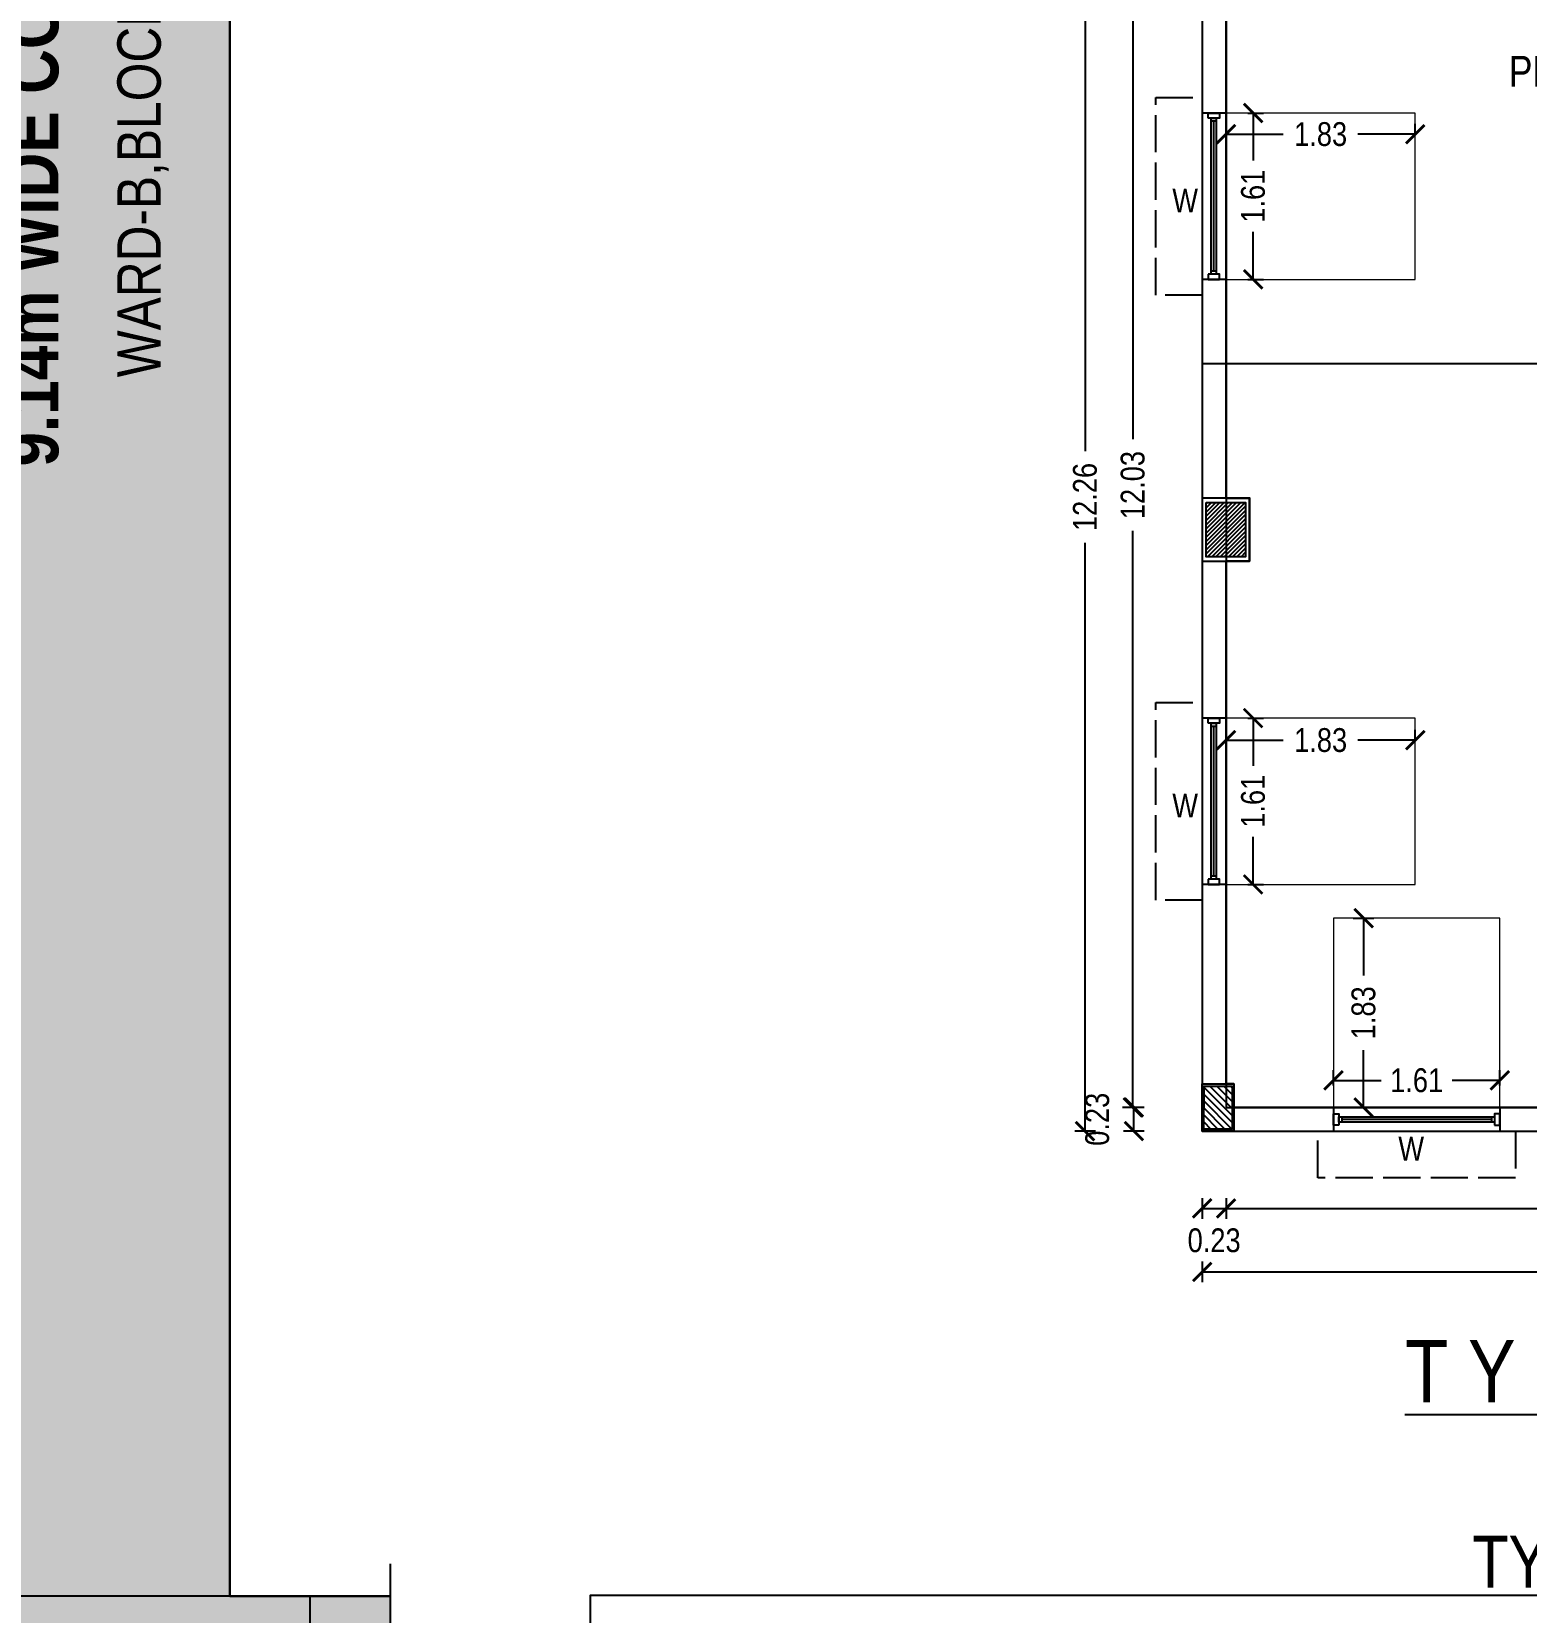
# Model space of a CAD drawing. Header units: metres. Extents: x 144 to 1259, y -1474 to -210.
# Drawn here: x 1160.82 to 1175.28, y -1186.98 to -1171.69 of the extents above; entities that cross this region are included whole.
import ezdxf

# ---------------------------------------------------------------- set-up
doc = ezdxf.new("R2010")
doc.units = ezdxf.units.M
doc.linetypes.add('ACAD_ISO02W100', pattern=[15, 12, -3])
for name, color, linetype in [('BLK_1_FLR_1_AC_ROOM', 2, 'Continuous'), ('BLK_1_FLR_1_BLT_UP_AREA', 1, 'Continuous'), ('BLK_1_FLR_1_CARPET_AREA', 10, 'Continuous'), ('BLK_1_FLR_3_BATH_HT', 205, 'Continuous'), ('ROAD_WIDTH', 2, 'Continuous')]:
    doc.layers.add(name, color=color, linetype=linetype)
for name, color, linetype, lineweight in [('BLK_1_FLR_1_ACROOM_1_LIGHT_VENTILATION_3', 232, 'Continuous', 0), ('BLK_1_FLR_1_ACROOM_1_LIGHT_VENTILATION_4', 232, 'Continuous', 0), ('BLK_1_FLR_1_ACROOM_1_LIGHT_VENTILATION_5', 232, 'Continuous', 0)]:
    doc.layers.add(name, color=color, linetype=linetype, lineweight=lineweight)
doc.styles.add('ATT', font='swissck.ttf', dxfattribs={"height": 12})
doc.styles.add('R1', font='swisscb.ttf')
doc.styles.get("Standard").update_dxf_attribs({"font": 'swissck.ttf'})
doc.styles.add('STYLE1', font='swissck.ttf', dxfattribs={"height": 0.23})
doc.dimstyles.get("Standard").update_dxf_attribs({"dimtxt": 0.23, "dimasz": 0.18, "dimexe": 0.1, "dimexo": 0, "dimgap": 0.09, "dimtad": 0, "dimzin": 0, "dimdsep": 46, "dimtxsty": 'STYLE1', "dimblk": 'ARCHTICK', "dimcen": 0.09, "dimadec": 0, "dimazin": 0, "dimtfac": 1, "dimtofl": 0, "dimtmove": 2, "dimatfit": 3, "dimfxl": 0, "dimtolj": 1, "dimtzin": 0, "dimarcsym": 0})

# ---------------------------------------------------------------- blocks, each defined once
blk = doc.blocks.new('_ArchTick')
at = {"color": 0, "const_width": 0.15}
blk.add_lwpolyline([(-0.5, -0.5), (0.5, 0.5)], dxfattribs=at)
blk = doc.blocks.new('*D155')
at = {"color": 0, "lineweight": -2}
for p, q in [((1172.143227376866, -1182.970379205799), (1172.143227376866, -1183.170379205799)), ((1172.143227376866, -1183.070379205799), (1172.373227376866, -1183.070379205799)), ((1172.373227376866, -1182.970379205799), (1172.373227376866, -1183.170379205799))]:
    blk.add_line(p, q, dxfattribs=at)
at = {"layer": 'Defpoints', "color": 0}
for p in [(1172.373227376866, -1182.093109472794), (1172.143227376866, -1182.323079381135), (1172.373227376866, -1183.070379205799)]:
    blk.add_point(p, dxfattribs=at)
at = {"color": 0, "lineweight": -2, "xscale": 0.18, "yscale": 0.18, "zscale": 0.18, "rotation": 180}
blk.add_blockref('_ArchTick', (1172.143227376866, -1183.070379205799), dxfattribs=at)
at = {"color": 0, "lineweight": -2, "xscale": 0.18, "yscale": 0.18, "zscale": 0.18}
blk.add_blockref('_ArchTick', (1172.373227376866, -1183.070379205799), dxfattribs=at)
at = {"color": 0, "insert": (1172.258227376866, -1183.380163903569), "char_height": 0.23, "attachment_point": 5, "style": 'STYLE1'}
blk.add_mtext('\\A1;0.23', dxfattribs=at)
blk = doc.blocks.new('*D173')
at = {"color": 0, "lineweight": -2}
for p, q in [((1172.373227376866, -1182.970407014918), (1172.373227376866, -1183.170407014918)), ((1172.373227376866, -1183.070407014918), (1176.946413091152, -1183.070407014918)), ((1182.406027376866, -1183.070407014918), (1177.83284166258, -1183.070407014918)), ((1182.406027376866, -1182.970407014918), (1182.406027376866, -1183.170407014918))]:
    blk.add_line(p, q, dxfattribs=at)
at = {"layer": 'Defpoints', "color": 0}
for p in [(1172.373227376866, -1182.093137281912), (1182.406027376866, -1182.094449992102), (1172.373227376866, -1183.070407014918)]:
    blk.add_point(p, dxfattribs=at)
at = {"color": 0, "lineweight": -2, "xscale": 0.18, "yscale": 0.18, "zscale": 0.18, "rotation": 180}
blk.add_blockref('_ArchTick', (1172.373227376866, -1183.070407014918), dxfattribs=at)
at = {"color": 0, "lineweight": -2, "xscale": 0.18, "yscale": 0.18, "zscale": 0.18}
blk.add_blockref('_ArchTick', (1182.406027376866, -1183.070407014918), dxfattribs=at)
at = {"color": 0, "insert": (1177.389627376866, -1183.070407014918), "char_height": 0.23, "attachment_point": 5, "style": 'STYLE1'}
blk.add_mtext('\\A1;10.03', dxfattribs=at)
blk = doc.blocks.new('*D157')
at = {"color": 0, "lineweight": -2}
for p, q in [((1172.143227142054, -1183.584740888689), (1172.143227142054, -1183.784740888689)), ((1172.143227142054, -1183.684740888689), (1178.561730388807, -1183.684740888689)), ((1185.863227142053, -1183.684740888689), (1179.444723895301, -1183.684740888689)), ((1185.863227142053, -1183.584740888689), (1185.863227142053, -1183.784740888689))]:
    blk.add_line(p, q, dxfattribs=at)
at = {"layer": 'Defpoints', "color": 0}
for p in [(1172.143227142054, -1182.325909291584), (1185.863227142053, -1182.327704441871), (1185.863227142053, -1183.684740888689)]:
    blk.add_point(p, dxfattribs=at)
at = {"color": 0, "lineweight": -2, "xscale": 0.18, "yscale": 0.18, "zscale": 0.18, "rotation": 180}
blk.add_blockref('_ArchTick', (1172.143227142054, -1183.684740888689), dxfattribs=at)
at = {"color": 0, "lineweight": -2, "xscale": 0.18, "yscale": 0.18, "zscale": 0.18}
blk.add_blockref('_ArchTick', (1185.863227142053, -1183.684740888689), dxfattribs=at)
at = {"color": 0, "insert": (1179.003227142054, -1183.684740888689), "char_height": 0.23, "attachment_point": 5, "style": 'STYLE1'}
blk.add_mtext('\\A1;13.72', dxfattribs=at)
blk = doc.blocks.new('*D174')
at = {"color": 0, "lineweight": -2}
for p, q in [((1171.571587165133, -1170.059771444218), (1171.371587165133, -1170.059771444218)), ((1171.471587165133, -1170.059771444218), (1171.471587165133, -1175.633911388646)), ((1171.471587165133, -1182.094479904503), (1171.471587165133, -1176.520339960075)), ((1171.571587165133, -1182.094479904503), (1171.371587165133, -1182.094479904503))]:
    blk.add_line(p, q, dxfattribs=at)
at = {"layer": 'Defpoints', "color": 0}
for p in [(1171.471587165133, -1170.059771444218), (1172.619549855033, -1170.059771444218), (1172.609175282515, -1182.094479904503)]:
    blk.add_point(p, dxfattribs=at)
at = {"color": 0, "lineweight": -2, "xscale": 0.18, "yscale": 0.18, "zscale": 0.18}
for p, rotation in [((1171.471587165133, -1170.059771444218), 90), ((1171.471587165133, -1182.094479904503), 270)]:
    blk.add_blockref('_ArchTick', p, dxfattribs=dict(at, rotation=rotation))
at = {"color": 0, "insert": (1171.471587165132, -1176.07712567436), "char_height": 0.23, "attachment_point": 5, "rotation": 90, "style": 'STYLE1'}
blk.add_mtext('\\A1;12.03', dxfattribs=at)
blk = doc.blocks.new('*D158')
at = {"color": 0, "lineweight": -2}
for p, q in [((1171.581961737652, -1182.094479904503), (1171.381961737652, -1182.094479904503)), ((1171.481961737652, -1182.323170767587), (1171.481961737652, -1182.094479904503)), ((1171.581961737652, -1182.323170767587), (1171.381961737652, -1182.323170767587))]:
    blk.add_line(p, q, dxfattribs=at)
at = {"layer": 'Defpoints', "color": 0}
for p in [(1171.481961737652, -1182.094479904503), (1172.84170713514, -1182.094479904503), (1172.841677041513, -1182.323170767587)]:
    blk.add_point(p, dxfattribs=at)
at = {"color": 0, "lineweight": -2, "xscale": 0.18, "yscale": 0.18, "zscale": 0.18}
for p, rotation in [((1171.481961737652, -1182.094479904503), 90), ((1171.481961737652, -1182.323170767587), 270)]:
    blk.add_blockref('_ArchTick', p, dxfattribs=dict(at, rotation=rotation))
at = {"color": 0, "insert": (1171.128750698691, -1182.208825336045), "char_height": 0.23, "attachment_point": 5, "rotation": 90, "style": 'STYLE1'}
blk.add_mtext('\\A1;0.23', dxfattribs=at)
blk = doc.blocks.new('*D159')
at = {"color": 0, "lineweight": -2}
for p, q in [((1171.109819908587, -1170.059771444218), (1170.909819908587, -1170.059771444218)), ((1171.009819908587, -1170.059771444218), (1171.009819908587, -1175.749359440594)), ((1171.009819908587, -1182.324479904503), (1171.009819908587, -1176.634891908127)), ((1171.109819908587, -1182.324479904503), (1170.909819908587, -1182.324479904503))]:
    blk.add_line(p, q, dxfattribs=at)
at = {"layer": 'Defpoints', "color": 0}
for p in [(1171.009819908587, -1170.059771444218), (1172.619549855033, -1170.059771444218), (1172.61847869942, -1182.324479904503)]:
    blk.add_point(p, dxfattribs=at)
at = {"color": 0, "lineweight": -2, "xscale": 0.18, "yscale": 0.18, "zscale": 0.18}
for p, rotation in [((1171.009819908587, -1170.059771444218), 90), ((1171.009819908587, -1182.324479904503), 270)]:
    blk.add_blockref('_ArchTick', p, dxfattribs=dict(at, rotation=rotation))
at = {"color": 0, "insert": (1171.009819908586, -1176.192125674361), "char_height": 0.23, "attachment_point": 5, "rotation": 90, "style": 'STYLE1'}
blk.add_mtext('\\A1;12.26', dxfattribs=at)
blk = doc.blocks.new('*D191')
at = {"color": 0, "lineweight": -2}
for p, q in [((1182.880168762632, -1180.59321551076), (1183.080168762632, -1180.59321551076)), ((1182.980168762632, -1180.59321551076), (1182.980168762632, -1180.982144082184)), ((1182.980168762632, -1182.093215510752), (1182.980168762632, -1181.704286939327)), ((1182.971797216537, -1182.093215510752), (1183.080168762632, -1182.093215510752))]:
    blk.add_line(p, q, dxfattribs=at)
at = {"layer": 'Defpoints', "color": 0}
for p in [(1154.767420943654, -1180.59321551076), (1182.980168762632, -1180.59321551076), (1182.971797216537, -1182.093215510752)]:
    blk.add_point(p, dxfattribs=at)
at = {"color": 0, "lineweight": -2, "xscale": 0.18, "yscale": 0.18, "zscale": 0.18}
for p, rotation in [((1182.980168762632, -1180.59321551076), 90), ((1182.980168762632, -1182.093215510752), 270)]:
    blk.add_blockref('_ArchTick', p, dxfattribs=dict(at, rotation=rotation))
at = {"color": 0, "insert": (1182.980168762632, -1181.343215510756), "char_height": 0.23, "attachment_point": 5, "rotation": 90, "style": 'STYLE1'}
blk.add_mtext('\\A1;1.50', dxfattribs=at)
blk = doc.blocks.new('*D199')
at = {"color": 0, "lineweight": -2}
for p, q in [((1229.995193118205, -1180.593215510751), (1230.195193118205, -1180.593215510751)), ((1230.095193118205, -1180.593215510751), (1230.095193118205, -1180.982144082179)), ((1230.095193118205, -1182.093215510751), (1230.095193118205, -1181.704286939322)), ((1230.086821572109, -1182.093215510751), (1230.195193118205, -1182.093215510751))]:
    blk.add_line(p, q, dxfattribs=at)
at = {"layer": 'Defpoints', "color": 0}
for p in [(1154.767420943654, -1180.593215510751), (1230.095193118205, -1180.593215510751), (1230.086821572109, -1182.093215510751)]:
    blk.add_point(p, dxfattribs=at)
at = {"color": 0, "lineweight": -2, "xscale": 0.18, "yscale": 0.18, "zscale": 0.18}
for p, rotation in [((1230.095193118205, -1180.593215510751), 90), ((1230.095193118205, -1182.093215510751), 270)]:
    blk.add_blockref('_ArchTick', p, dxfattribs=dict(at, rotation=rotation))
at = {"color": 0, "insert": (1230.095193118205, -1181.343215510751), "char_height": 0.23, "attachment_point": 5, "rotation": 90, "style": 'STYLE1'}
blk.add_mtext('\\A1;1.50', dxfattribs=at)
blk = doc.blocks.new('*D232')
at = {"layer": 'BLK_1_FLR_1_ACROOM_1_LIGHT_VENTILATION_3', "color": 0, "lineweight": -2}
for p, q in [((1173.412864478678, -1181.883474272281), (1173.412864478678, -1181.732713656723)), ((1175.02080717735, -1181.883474272281), (1175.02080717735, -1181.732713656723)), ((1173.412864478678, -1181.832713656723), (1173.873089074767, -1181.832713656723)), ((1175.02080717735, -1181.832713656723), (1174.560582581261, -1181.832713656723))]:
    blk.add_line(p, q, dxfattribs=at)
at = {"layer": 'Defpoints', "color": 0}
for p in [(1173.412864478678, -1181.832713656723), (1173.412864478678, -1181.883474272281), (1175.02080717735, -1181.883474272281)]:
    blk.add_point(p, dxfattribs=at)
at = {"layer": 'BLK_1_FLR_1_ACROOM_1_LIGHT_VENTILATION_3', "color": 0, "lineweight": -2, "xscale": 0.18, "yscale": 0.18, "zscale": 0.18, "rotation": 180}
blk.add_blockref('_ArchTick', (1173.412864478678, -1181.832713656723), dxfattribs=at)
at = {"layer": 'BLK_1_FLR_1_ACROOM_1_LIGHT_VENTILATION_3', "color": 0, "lineweight": -2, "xscale": 0.18, "yscale": 0.18, "zscale": 0.18}
blk.add_blockref('_ArchTick', (1175.02080717735, -1181.832713656723), dxfattribs=at)
at = {"layer": 'BLK_1_FLR_1_ACROOM_1_LIGHT_VENTILATION_3', "color": 0, "insert": (1174.216835828014, -1181.832713656723), "char_height": 0.23, "attachment_point": 5, "style": 'STYLE1'}
blk.add_mtext('\\A1;1.61', dxfattribs=at)
blk = doc.blocks.new('*D233')
at = {"layer": 'BLK_1_FLR_1_ACROOM_1_LIGHT_VENTILATION_3', "color": 0, "lineweight": -2}
for p, q in [((1173.603196311938, -1180.264482967896), (1173.803196311938, -1180.264482967896)), ((1173.703196311938, -1180.264482967896), (1173.703196311938, -1180.818262188671)), ((1173.703196311938, -1182.094482967888), (1173.703196311938, -1181.540703747113)), ((1173.603196311938, -1182.094482967888), (1173.803196311938, -1182.094482967888))]:
    blk.add_line(p, q, dxfattribs=at)
at = {"layer": 'Defpoints', "color": 0}
for p in [(1173.537161696694, -1180.264482967896), (1173.703196311938, -1180.264482967896), (1173.537165475231, -1182.094482967888)]:
    blk.add_point(p, dxfattribs=at)
at = {"layer": 'BLK_1_FLR_1_ACROOM_1_LIGHT_VENTILATION_3', "color": 0, "lineweight": -2, "xscale": 0.18, "yscale": 0.18, "zscale": 0.18}
for p, rotation in [((1173.703196311938, -1180.264482967896), 90), ((1173.703196311938, -1182.094482967888), 270)]:
    blk.add_blockref('_ArchTick', p, dxfattribs=dict(at, rotation=rotation))
at = {"layer": 'BLK_1_FLR_1_ACROOM_1_LIGHT_VENTILATION_3', "color": 0, "insert": (1173.703196311938, -1181.179482967892), "char_height": 0.23, "attachment_point": 5, "rotation": 90, "style": 'STYLE1'}
blk.add_mtext('\\A1;1.83', dxfattribs=at)
blk = doc.blocks.new('*D234')
at = {"layer": 'BLK_1_FLR_1_ACROOM_1_LIGHT_VENTILATION_4', "color": 0, "lineweight": -2}
for p, q in [((1172.584233009088, -1178.330036915532), (1172.734993624646, -1178.330036915532)), ((1172.634993624646, -1178.330036915532), (1172.634993624646, -1178.790261511621)), ((1172.634993624646, -1179.937979614203), (1172.634993624646, -1179.477755018114)), ((1172.584233009088, -1179.937979614203), (1172.734993624646, -1179.937979614203))]:
    blk.add_line(p, q, dxfattribs=at)
at = {"layer": 'Defpoints', "color": 0}
for p in [(1172.584233009088, -1178.330036915532), (1172.634993624646, -1178.330036915532), (1172.584233009088, -1179.937979614203)]:
    blk.add_point(p, dxfattribs=at)
at = {"layer": 'BLK_1_FLR_1_ACROOM_1_LIGHT_VENTILATION_4', "color": 0, "lineweight": -2, "xscale": 0.18, "yscale": 0.18, "zscale": 0.18}
for p, rotation in [((1172.634993624646, -1178.330036915532), 90), ((1172.634993624646, -1179.937979614203), 270)]:
    blk.add_blockref('_ArchTick', p, dxfattribs=dict(at, rotation=rotation))
at = {"layer": 'BLK_1_FLR_1_ACROOM_1_LIGHT_VENTILATION_4', "color": 0, "insert": (1172.634993624646, -1179.134008264868), "char_height": 0.23, "attachment_point": 5, "rotation": 90, "style": 'STYLE1'}
blk.add_mtext('\\A1;1.61', dxfattribs=at)
blk = doc.blocks.new('*D235')
at = {"layer": 'BLK_1_FLR_1_ACROOM_1_LIGHT_VENTILATION_4', "color": 0, "lineweight": -2}
for p, q in [((1172.373227376866, -1178.546717491165), (1172.373227376866, -1178.443708194455)), ((1174.203224504217, -1178.546713712634), (1174.203224504217, -1178.443708194455)), ((1172.373227376866, -1178.543708194455), (1172.927005161321, -1178.543708194455)), ((1174.203224504217, -1178.543708194455), (1173.649446719762, -1178.543708194455))]:
    blk.add_line(p, q, dxfattribs=at)
at = {"layer": 'Defpoints', "color": 0}
for p in [(1172.373227376866, -1178.546717491165), (1174.203224504217, -1178.543708194455), (1174.203224504217, -1178.546713712634)]:
    blk.add_point(p, dxfattribs=at)
at = {"layer": 'BLK_1_FLR_1_ACROOM_1_LIGHT_VENTILATION_4', "color": 0, "lineweight": -2, "xscale": 0.18, "yscale": 0.18, "zscale": 0.18, "rotation": 180}
blk.add_blockref('_ArchTick', (1172.373227376866, -1178.543708194455), dxfattribs=at)
at = {"layer": 'BLK_1_FLR_1_ACROOM_1_LIGHT_VENTILATION_4', "color": 0, "lineweight": -2, "xscale": 0.18, "yscale": 0.18, "zscale": 0.18}
blk.add_blockref('_ArchTick', (1174.203224504217, -1178.543708194455), dxfattribs=at)
at = {"layer": 'BLK_1_FLR_1_ACROOM_1_LIGHT_VENTILATION_4', "color": 0, "insert": (1173.288225940541, -1178.543708194455), "char_height": 0.23, "attachment_point": 5, "style": 'STYLE1'}
blk.add_mtext('\\A1;1.83', dxfattribs=at)
blk = doc.blocks.new('*D236')
at = {"layer": 'BLK_1_FLR_1_ACROOM_1_LIGHT_VENTILATION_5', "color": 0, "lineweight": -2}
for p, q in [((1172.584233009088, -1172.479909201443), (1172.734993624647, -1172.479909201443)), ((1172.634993624647, -1172.479909201443), (1172.634993624647, -1172.940133797533)), ((1172.634993624647, -1174.087851900116), (1172.634993624647, -1173.627627304026)), ((1172.584233009088, -1174.087851900116), (1172.734993624647, -1174.087851900116))]:
    blk.add_line(p, q, dxfattribs=at)
at = {"layer": 'Defpoints', "color": 0}
for p in [(1172.584233009088, -1172.479909201443), (1172.634993624647, -1172.479909201443), (1172.584233009088, -1174.087851900116)]:
    blk.add_point(p, dxfattribs=at)
at = {"layer": 'BLK_1_FLR_1_ACROOM_1_LIGHT_VENTILATION_5', "color": 0, "lineweight": -2, "xscale": 0.18, "yscale": 0.18, "zscale": 0.18}
for p, rotation in [((1172.634993624647, -1172.479909201443), 90), ((1172.634993624647, -1174.087851900116), 270)]:
    blk.add_blockref('_ArchTick', p, dxfattribs=dict(at, rotation=rotation))
at = {"layer": 'BLK_1_FLR_1_ACROOM_1_LIGHT_VENTILATION_5', "color": 0, "insert": (1172.634993624647, -1173.283880550779), "char_height": 0.23, "attachment_point": 5, "rotation": 90, "style": 'STYLE1'}
blk.add_mtext('\\A1;1.61', dxfattribs=at)
blk = doc.blocks.new('*D237')
at = {"layer": 'BLK_1_FLR_1_ACROOM_1_LIGHT_VENTILATION_4', "color": 0, "lineweight": -2}
for p, q in [((1172.373227376866, -1178.443708194429), (1172.373227376866, -1178.64370819443)), ((1174.20323658341, -1178.546713712609), (1174.20323658341, -1178.44370819443)), ((1172.373227376866, -1178.54370819443), (1172.927011200918, -1178.54370819443)), ((1174.20323658341, -1178.54370819443), (1173.649452759359, -1178.54370819443))]:
    blk.add_line(p, q, dxfattribs=at)
at = {"layer": 'Defpoints', "color": 0}
for p in [(1172.373227376866, -1172.696589777077), (1174.20323658341, -1178.54370819443), (1174.20323658341, -1178.546713712609)]:
    blk.add_point(p, dxfattribs=at)
at = {"layer": 'BLK_1_FLR_1_ACROOM_1_LIGHT_VENTILATION_4', "color": 0, "lineweight": -2, "xscale": 0.18, "yscale": 0.18, "zscale": 0.18, "rotation": 180}
blk.add_blockref('_ArchTick', (1172.373227376866, -1178.54370819443), dxfattribs=at)
at = {"layer": 'BLK_1_FLR_1_ACROOM_1_LIGHT_VENTILATION_4', "color": 0, "lineweight": -2, "xscale": 0.18, "yscale": 0.18, "zscale": 0.18}
blk.add_blockref('_ArchTick', (1174.20323658341, -1178.54370819443), dxfattribs=at)
at = {"layer": 'BLK_1_FLR_1_ACROOM_1_LIGHT_VENTILATION_4', "color": 0, "insert": (1173.288231980138, -1178.54370819443), "char_height": 0.23, "attachment_point": 5, "style": 'STYLE1'}
blk.add_mtext('\\A1;1.83', dxfattribs=at)
blk = doc.blocks.new('*D238')
at = {"layer": 'BLK_1_FLR_1_ACROOM_1_LIGHT_VENTILATION_5', "color": 0, "lineweight": -2}
for p, q in [((1172.373227376866, -1172.696589777077), (1172.373227376866, -1172.584905728149)), ((1172.373227376866, -1172.684905728149), (1172.92700516132, -1172.684905728149)), ((1174.203224504217, -1172.684905728149), (1173.649446719762, -1172.684905728149)), ((1174.203224504217, -1172.696585998546), (1174.203224504217, -1172.584905728149))]:
    blk.add_line(p, q, dxfattribs=at)
at = {"layer": 'Defpoints', "color": 0}
for p in [(1172.373227376866, -1172.696589777077), (1174.203224504217, -1172.684905728149), (1174.203224504217, -1172.696585998546)]:
    blk.add_point(p, dxfattribs=at)
at = {"layer": 'BLK_1_FLR_1_ACROOM_1_LIGHT_VENTILATION_5', "color": 0, "lineweight": -2, "xscale": 0.18, "yscale": 0.18, "zscale": 0.18, "rotation": 180}
blk.add_blockref('_ArchTick', (1172.373227376866, -1172.684905728149), dxfattribs=at)
at = {"layer": 'BLK_1_FLR_1_ACROOM_1_LIGHT_VENTILATION_5', "color": 0, "lineweight": -2, "xscale": 0.18, "yscale": 0.18, "zscale": 0.18}
blk.add_blockref('_ArchTick', (1174.203224504217, -1172.684905728149), dxfattribs=at)
at = {"layer": 'BLK_1_FLR_1_ACROOM_1_LIGHT_VENTILATION_5', "color": 0, "insert": (1173.288225940541, -1172.684905728149), "char_height": 0.23, "attachment_point": 5, "style": 'STYLE1'}
blk.add_mtext('\\A1;1.83', dxfattribs=at)

msp = doc.modelspace()

# ---------------------------------------------------------------- hatches: boundary and pattern name
h = msp.add_hatch(color=2)
h.paths.add_polyline_path([(1162.740345305819, -1156.086791629363), (1161.235779262246, -1156.086791629363), (1161.077867336618, -1156.35993243393), (1161.077867336618, -1155.678859636308), (1160.96351713163, -1156.086791629363), (1159.182851103983, -1156.086791629363), (1159.182851103983, -1157.252907050471), (1159.182851103983, -1186.818380182689), (1154.343979960845, -1186.818380182689), (1154.343979960845, -1186.818470249346), (1154.115379960839, -1186.818470249346), (1154.115379960839, -1186.818507051946), (1148.114421044506, -1186.818507051945), (1148.115379960839, -1186.81847051719), (1148.115379960839, -1186.818470249346), (1147.886786990904, -1186.818470249346), (1147.886786990904, -1186.81838018269), (1143.418851103983, -1186.81838018269), (1143.418851103983, -1186.818507050471), (1142.418851103983, -1186.818507050471), (1140.412930898047, -1186.818507050471), (1140.412930898048, -1188.626494001121), (1140.892850889877, -1188.761023654048), (1140.091588775028, -1188.761023654048), (1140.412930898048, -1188.94680239008), (1140.412930898048, -1193.12827277828), (1164.290264085131, -1193.12827277828), (1164.290264085131, -1188.94680239008), (1163.968921962111, -1188.761023654048), (1164.770184076961, -1188.761023654048), (1164.290264085131, -1188.626494001121), (1164.290264085131, -1186.818507050471), (1162.740345305819, -1186.818507050471)], flags=16)
h.paths.add_polyline_path([(918.3882215108536, -1473.853352487944), (918.3882215108536, -909.5676382022302), (1218.388221510854, -909.5676382022302), (1218.388221510854, -1473.853352487944)], flags=9)
h.paths.add_polyline_path([(918.4062566907913, -1469.532892092238), (918.4062566907913, -912.3900349493813), (1218.406256690791, -912.3900349493813), (1218.406256690791, -1469.532892092238)], flags=9)
msp.add_hatch(color=2).paths.add_polyline_path([(1140.412930898048, -1193.12827277828), (1140.412930898048, -1188.94680239008), (1140.091588775028, -1188.761023654048), (1140.892850889877, -1188.761023654048), (1140.412930898048, -1188.626494001121), (1140.412930898048, -1186.818507050471), (1159.182851103983, -1186.81838018269), (1159.182851103983, -1156.086791629363), (1160.96351713163, -1156.086791629363), (1161.077867336618, -1155.678859636309), (1161.077867336618, -1156.35993243393), (1161.235779262246, -1156.086791629363), (1162.740345305819, -1156.086791629363), (1162.740345305819, -1186.818507050471), (1164.290264085131, -1186.818507050471), (1164.290264085131, -1188.626494001121), (1164.770184076961, -1188.761023654048), (1163.968921962111, -1188.761023654048), (1164.290264085131, -1188.94680239008), (1164.290264085131, -1193.12827277828)])
at = {"ltscale": 30}
h = msp.add_hatch(dxfattribs=at)
h.set_pattern_fill('ANSI31', color=256, scale=0.2286, style=0)
h.set_pattern_definition([(45, (-116.1413339913122, -1076.053770022159), (-0.0202055762724056, 0.0202055762724056), [])])
h.paths.add_polyline_path([(1172.181796064629, -1176.246456475305), (1172.561740048782, -1176.246456475305), (1172.561740048782, -1176.770220471472), (1172.181796064629, -1176.770220471472)])
h = msp.add_hatch(dxfattribs=at)
h.set_pattern_fill('ANSI31', color=256, scale=0.381, angle=360, style=0)
h.set_pattern_definition([(134.9999999999913, (2394.640003455032, -1006.691875928461), (0.0336759604540144, 0.0336759604540042), [])])
h.paths.add_polyline_path([(1172.433975601088, -1181.888206189819), (1172.161771328622, -1181.888206189819), (1172.16019980828, -1182.303132837425), (1172.433975601088, -1182.303132837425)])

# ---------------------------------------------------------------- linework, layer by layer
at = {"linetype": 'Continuous', "lineweight": -3}
for p, q in [((1172.373227376866, -1169.829771444218), (1172.373227376866, -1182.094479904503)), ((1172.143227376866, -1170.059771444218), (1172.143227376866, -1182.324479904503)), ((1172.373227376866, -1172.479909201443), (1172.143227376866, -1172.479909201443)), ((1172.279418702367, -1172.559871704705), (1172.229418703366, -1172.559881704181)), ((1172.254364667677, -1174.007862899143), (1172.254432823731, -1172.559876701619)), ((1172.373227376866, -1174.087851900115), (1172.143227376866, -1174.087851900115)), ((1172.279354687799, -1174.007857901401), (1172.229354688798, -1174.007867900877)), ((1172.373224056828, -1178.330036915531), (1172.143227376866, -1178.330036915531)), ((1172.279418702367, -1178.409999418793), (1172.229418703366, -1178.410009418269)), ((1172.254364667677, -1179.857990613231), (1172.254432823731, -1178.410004415707)), ((1172.279354687799, -1179.857985615488), (1172.229354688798, -1179.857995614965)), ((1172.373227376866, -1179.937979614203), (1172.143227376866, -1179.937979614203)), ((1173.412864448844, -1182.094479904503), (1173.412864448844, -1182.324479904503)), ((1173.492826952106, -1182.185903814106), (1173.492836951582, -1182.235903813107)), ((1174.940813148802, -1182.185967828674), (1174.940823148278, -1182.235967827674)), ((1175.020807147517, -1182.094479904503), (1175.020807147517, -1182.324479904503)), ((1174.940818146544, -1182.210957848796), (1173.49283194902, -1182.210889692742))]:
    msp.add_line(p, q, dxfattribs=at)
at = {"linetype": 'ByBlock', "ltscale": 30}
for p, q in [((1172.373227376866, -1182.094479904503), (1182.406027376866, -1182.094479904503)), ((1172.143227376866, -1182.324479904503), (1185.863227376866, -1182.324479904503))]:
    msp.add_line(p, q, dxfattribs=at)
for points in [[(1140.412930898048, -1193.12827277828), (1140.412930898048, -1188.94680239008), (1140.091588775028, -1188.761023654048), (1140.892850889877, -1188.761023654048), (1140.412930898048, -1188.626494001121), (1140.412930898048, -1186.818507050471), (1159.182851103983, -1186.81838018269), (1159.182851103983, -1156.086791629363), (1160.96351713163, -1156.086791629363), (1161.077867336618, -1155.678859636309), (1161.077867336618, -1156.35993243393), (1161.235779262246, -1156.086791629363), (1162.740345305819, -1156.086791629363), (1162.740345305819, -1186.818507050471), (1164.290264085131, -1186.818507050471), (1164.290264085131, -1188.626494001121), (1164.770184076961, -1188.761023654048), (1163.968921962111, -1188.761023654048), (1164.290264085131, -1188.94680239008), (1164.290264085131, -1193.12827277828)], [(1236.084916649403, -1198.498883290678), (1166.227264242333, -1198.498883290678), (1166.227264242333, -1186.8114525803), (1236.084916649403, -1186.8114525803)]]:
    msp.add_lwpolyline(points, close=True)
at = {"ltscale": 10}
msp.add_lwpolyline([(1164.290264085131, -1186.818507050471), (1162.740345305819, -1186.818507050471), (1162.740345305819, -1156.086791629363)], dxfattribs=at)
at = {"linetype": 'ACAD_ISO02W100', "ltscale": 0.03}
for points in [[(1172.143227376866, -1174.087851900116), (1172.143227376866, -1174.239562027751), (1171.693265379065, -1174.23963635835), (1171.693265379066, -1172.328270637496), (1172.143227376866, -1172.328131542964), (1172.143227376866, -1172.479909201443)], [(1172.143227376866, -1179.937979614203), (1172.143227376866, -1180.089689732322), (1171.693265379065, -1180.089764072437), (1171.693265379066, -1178.178398351584), (1172.143227376866, -1178.178259271556), (1172.143227376866, -1178.330036915531)], [(1175.020807147516, -1182.324441908443), (1175.172517265635, -1182.324441908443), (1175.17259160575, -1182.774441902304), (1173.261225884896, -1182.774441902303), (1173.261086804868, -1182.324526822776), (1173.412864448844, -1182.324479904503)]]:
    msp.add_lwpolyline(points, dxfattribs=at)
at = {"linetype": 'Continuous', "lineweight": -3}
for points in [[(1172.19941270428, -1172.529887704467), (1172.199402704805, -1172.479887705467), (1172.309402702605, -1172.479865706618), (1172.309412702081, -1172.529865705618)], [(1172.279360687484, -1174.0378579008), (1172.229360688485, -1174.037867900277), (1172.22941270368, -1172.529881704781), (1172.279412702681, -1172.529871705304)], [(1172.199360689084, -1174.037873899963), (1172.199370688561, -1174.087873898963), (1172.309370686361, -1174.087851900114), (1172.309360686885, -1174.037851901115)], [(1172.19941270428, -1178.380015418555), (1172.199402704805, -1178.330015419555), (1172.309402702605, -1178.329993420706), (1172.309412702081, -1178.379993419706)], [(1172.279360687484, -1179.887985614888), (1172.229360688485, -1179.887995614365), (1172.22941270368, -1178.380009418869), (1172.279412702681, -1178.379999419392)], [(1172.199360689084, -1179.88800161405), (1172.199370688561, -1179.938001613051), (1172.309370686361, -1179.937979614202), (1172.309360686885, -1179.887979615202)], [(1173.462842951868, -1182.265909812193), (1173.412842952868, -1182.265919811668), (1173.412820954019, -1182.155919813868), (1173.462820953019, -1182.155909814392)], [(1174.970813148201, -1182.185961828989), (1174.970823147678, -1182.235961827988), (1173.462836952182, -1182.235909812793), (1173.462826952705, -1182.185909813792)], [(1174.970829147364, -1182.265961827389), (1175.020829146365, -1182.265951827912), (1175.020807147516, -1182.155951830111), (1174.970807148516, -1182.155961829588)]]:
    msp.add_lwpolyline(points, close=True, dxfattribs=at)
at = {"ltscale": 30}
for points in [[(1172.143227376866, -1176.812241581903), (1172.600427376866, -1176.812241581903), (1172.600427376866, -1176.202641581904), (1172.143227376866, -1176.202641581904)], [(1172.181796064629, -1176.246456475305), (1172.561740048782, -1176.246456475305), (1172.561740048782, -1176.770220471472), (1172.181796064629, -1176.770220471472)], [(1172.143227376866, -1181.867401514207), (1172.448027376866, -1181.867401514207), (1172.448027376866, -1182.324479904503), (1172.143227376866, -1182.324479904503)], [(1172.433975601088, -1181.888206189819), (1172.433975601088, -1182.303132837425), (1172.16019980828, -1182.303132837425), (1172.161771328622, -1181.888206189819)]]:
    msp.add_lwpolyline(points, close=True, dxfattribs=at)
msp.add_lwpolyline([(1164.290264085131, -1186.507184104726), (1164.290264085131, -1188.626494001121), (1164.770184076961, -1188.761023654048), (1163.968921962111, -1188.761023654048), (1164.290264085131, -1188.94680239008), (1164.290264085131, -1193.490713690459)])
at = {"layer": 'BLK_1_FLR_1_AC_ROOM', "color": 2, "lineweight": 30}
msp.add_lwpolyline([(1172.373227376866, -1170.131971444218), (1172.373227376866, -1176.202641581904), (1172.600427376866, -1176.202641581904), (1172.600427376866, -1176.812241581903), (1172.373227376866, -1176.812241581903), (1172.373227376866, -1181.867401514207), (1172.448027376866, -1181.867401514207), (1172.448027376866, -1182.093119259765), (1182.329827248961, -1182.094412212817)], dxfattribs=at)
at = {"layer": 'BLK_1_FLR_1_ACROOM_1_LIGHT_VENTILATION_3'}
msp.add_lwpolyline([(1175.02080717735, -1182.094479904503), (1175.02080717735, -1180.264479904502), (1173.412864478678, -1180.264483224541), (1173.412864478678, -1182.094483224541)], close=True, dxfattribs=at)
at = {"layer": 'BLK_1_FLR_1_ACROOM_1_LIGHT_VENTILATION_4'}
msp.add_lwpolyline([(1172.373227376866, -1179.937979614203), (1174.203227376867, -1179.937979614203), (1174.203224056828, -1178.330036915531), (1172.373224056828, -1178.330036915531)], close=True, dxfattribs=at)
at = {"layer": 'BLK_1_FLR_1_ACROOM_1_LIGHT_VENTILATION_5'}
msp.add_lwpolyline([(1172.373227376866, -1174.087851900115), (1174.203227376867, -1174.087851900115), (1174.203224056828, -1172.479909201443), (1172.373224056828, -1172.479909201443)], close=True, dxfattribs=at)
at = {"layer": 'BLK_1_FLR_1_BLT_UP_AREA', "color": 18}
msp.add_lwpolyline([(1185.863227376866, -1182.324479904503), (1185.863227376866, -1158.774171444218), (1166.047227376866, -1158.774171444218), (1166.047227376866, -1170.059771444218), (1172.143227376866, -1170.059771444218), (1172.143227376866, -1182.324479904503)], close=True, dxfattribs=at)
at = {"layer": 'BLK_1_FLR_1_CARPET_AREA', "color": 18, "lineweight": 30}
msp.add_lwpolyline([(1172.373227376865, -1170.131971444218), (1172.373227376865, -1176.202641581904), (1172.600427376865, -1176.202641581904), (1172.600427376865, -1176.812241581903), (1172.373227376865, -1176.812241581903), (1172.373227376865, -1181.867401514207), (1172.448027376865, -1181.867401514207), (1172.448027376865, -1182.093119259765), (1182.32982724896, -1182.094412212817)], dxfattribs=at)
at = {"layer": 'BLK_1_FLR_3_BATH_HT'}
msp.add_lwpolyline([(1172.143227376866, -1182.324479904503), (1185.863227376866, -1182.324479904503), (1185.863227376866, -1174.905723746711), (1172.143227376866, -1174.905723746711)], close=True, dxfattribs=at)
at = {"layer": 'ROAD_WIDTH'}
msp.add_lwpolyline([(1163.515304695475, -1186.818507050471), (1133.515304695476, -1186.818507050471), (1133.515304695476, -1216.818507050471), (1163.515304695475, -1216.818507050471)], close=True, dxfattribs=at)

# ---------------------------------------------------------------- texts
at = {"linetype": 'ACAD_ISO02W100', "ltscale": 0.03, "style": 'STYLE1'}
msp.add_text('WARD-B,BLOCK-1,T.S.NO-10/19D', height=0.4193475000000002, rotation=90, dxfattribs=at).set_placement((1162.071755011431, -1175.034644949001))
at = {"style": 'R1'}
msp.add_text('9.14m WIDE COMMON ROAD', height=0.5240113232715387, rotation=90, dxfattribs=at).set_placement((1161.081667161601, -1175.898245740395))
at = {"lineweight": 30}
msp.add_text('PRIVATE OFFICES / COMMERCIAL OFFICES', height=0.299, dxfattribs=at).set_placement((1175.10827589632, -1172.226020080198))
for s, height, style, p in [('W', 0.23, 'STYLE1', (1171.853812094625, -1173.439938301664)), ('W', 0.23, 'STYLE1', (1171.853812094625, -1179.290066015751)), ('W', 0.23, 'STYLE1', (1174.039441437271, -1182.608260977649)), ('%%UT Y P I  C A L   F L O O R   P L A N', 0.6, 'ATT', (1174.103065099993, -1184.944227426141))]:
    msp.add_text(s, height=height, dxfattribs=dict(style=style)).set_placement(p)
at = {"layer": 'BLK_1_FLR_1_BLT_UP_AREA', "color": 18, "insert": (1174.755644724107, -1186.235997873255), "char_height": 0.5, "attachment_point": 1}
msp.add_mtext_dynamic_manual_height_columns('TYPICAL_FLOOR_PLAN=1,2', width=10.59706813597768, gutter_width=0.9, heights=[0], dxfattribs=at)

# ---------------------------------------------------------------- dimensions: what is measured, and where the dimension line sits
for base, p1, p2, picture, middle in [((1171.009819908587, -1170.059771444218), (1172.618478699419, -1182.324479904503), (1172.619549855033, -1170.059771444218), '*D159', (1171.009819908586, -1176.192125674361)), ((1171.471587165133, -1170.059771444218), (1172.609175282514, -1182.094479904503), (1172.619549855033, -1170.059771444218), '*D174', (1171.471587165132, -1176.07712567436)), ((1182.980168762632, -1180.59321551076), (1182.971797216537, -1182.093215510751), (1154.767420943653, -1180.593215510759), '*D191', (1182.980168762632, -1181.343215510756)), ((1230.095193118205, -1180.593215510751), (1230.086821572109, -1182.093215510751), (1154.767420943654, -1180.593215510751), '*D199', (1230.095193118205, -1181.343215510751)), ((1171.481961737652, -1182.094479904503), (1172.841677041512, -1182.323170767587), (1172.84170713514, -1182.094479904503), '*D158', (1171.128750698691, -1182.208825336045))]:
    dim = msp.add_linear_dim(base=base, p1=p1, p2=p2, angle=90, dimstyle='Standard')
    dim.commit()
    dim.dimension.update_dxf_attribs({"geometry": picture, "text_midpoint": middle})
dim = msp.add_linear_dim(base=(1172.373227376866, -1183.070379205799), p1=(1172.143227376866, -1182.323079381135), p2=(1172.373227376866, -1182.093109472794), dimstyle='Standard')
dim.commit()
dim.dimension.update_dxf_attribs({"geometry": '*D155', "text_midpoint": (1172.258227376866, -1183.380163903569), "dimtype": 160})
for base, p1, p2, picture, middle in [((1172.373227376866, -1183.070407014918), (1182.406027376866, -1182.094449992102), (1172.373227376866, -1182.093137281912), '*D173', (1177.389627376866, -1183.070407014918)), ((1185.863227142053, -1183.684740888689), (1172.143227142054, -1182.325909291584), (1185.863227142053, -1182.327704441871), '*D157', (1179.003227142054, -1183.684740888689))]:
    dim = msp.add_linear_dim(base=base, p1=p1, p2=p2, dimstyle='Standard')
    dim.commit()
    dim.dimension.update_dxf_attribs({"geometry": picture, "text_midpoint": middle})
at = {"layer": 'BLK_1_FLR_1_ACROOM_1_LIGHT_VENTILATION_3'}
for base, p1, p2, angle, picture, middle in [((1173.703196311938, -1180.264482967896), (1173.537165475231, -1182.094482967887), (1173.537161696693, -1180.264482967895), 90, '*D233', (1173.703196311938, -1181.179482967892)), ((1173.412864478678, -1181.832713656723), (1175.02080717735, -1181.883474272281), (1173.412864478678, -1181.883474272281), 180, '*D232', (1174.216835828014, -1181.832713656723))]:
    dim = msp.add_linear_dim(base=base, p1=p1, p2=p2, angle=angle, dimstyle='Standard', dxfattribs=at)
    dim.commit()
    dim.dimension.update_dxf_attribs({"geometry": picture, "text_midpoint": middle})
at = {"layer": 'BLK_1_FLR_1_ACROOM_1_LIGHT_VENTILATION_4'}
for base, p1, p2, picture, middle in [((1174.20323658341, -1178.54370819443), (1172.373227376866, -1172.696589777077), (1174.20323658341, -1178.546713712609), '*D237', (1173.288231980138, -1178.54370819443)), ((1174.203224504217, -1178.543708194455), (1172.373227376866, -1178.546717491165), (1174.203224504217, -1178.546713712634), '*D235', (1173.288225940541, -1178.543708194455))]:
    dim = msp.add_linear_dim(base=base, p1=p1, p2=p2, dimstyle='Standard', dxfattribs=at)
    dim.commit()
    dim.dimension.update_dxf_attribs({"geometry": picture, "text_midpoint": middle})
dim = msp.add_linear_dim(base=(1172.634993624646, -1178.330036915532), p1=(1172.584233009088, -1179.937979614203), p2=(1172.584233009088, -1178.330036915531), angle=90, dimstyle='Standard', dxfattribs=at)
dim.commit()
dim.dimension.update_dxf_attribs({"geometry": '*D234', "text_midpoint": (1172.634993624646, -1179.134008264868)})
at = {"layer": 'BLK_1_FLR_1_ACROOM_1_LIGHT_VENTILATION_5'}
dim = msp.add_linear_dim(base=(1172.634993624647, -1172.479909201443), p1=(1172.584233009088, -1174.087851900115), p2=(1172.584233009088, -1172.479909201443), angle=90, dimstyle='Standard', dxfattribs=at)
dim.commit()
dim.dimension.update_dxf_attribs({"geometry": '*D236', "text_midpoint": (1172.634993624647, -1173.283880550779)})
dim = msp.add_linear_dim(base=(1174.203224504217, -1172.684905728149), p1=(1172.373227376866, -1172.696589777077), p2=(1174.203224504217, -1172.696585998546), dimstyle='Standard', dxfattribs=at)
dim.commit()
dim.dimension.update_dxf_attribs({"geometry": '*D238', "text_midpoint": (1173.288225940541, -1172.684905728149)})

doc.saveas('drawing.dxf')
